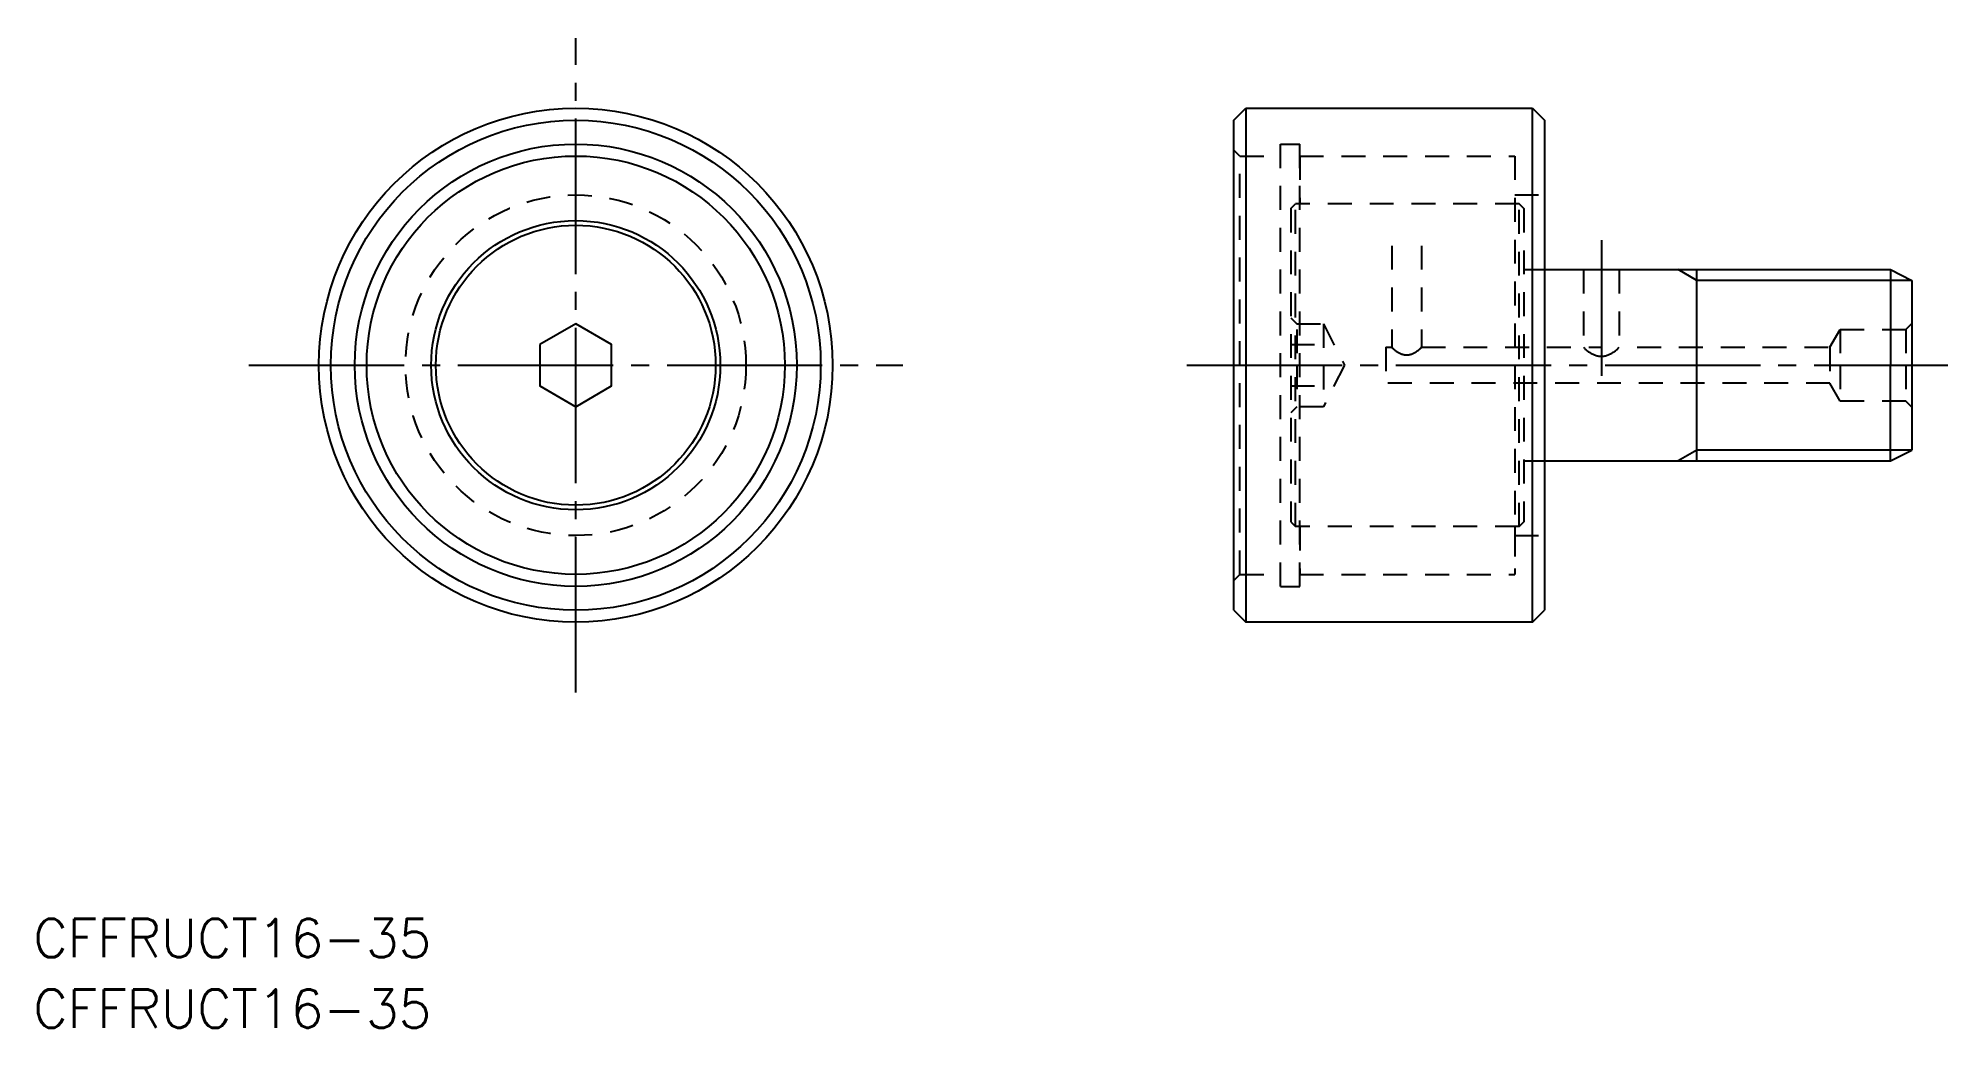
# Model space of a CAD drawing. Extents: x -20 to 140, y 122 to 205.
import ezdxf

# ---------------------------------------------------------------- set-up
doc = ezdxf.new("R2010")
doc.units = 0
doc.linetypes.add('CENTER', pattern=[17.5, 13, -1.5, 1.5, -1.5])
doc.linetypes.add('DASHED', pattern=[3.5, 2, -1.5])
doc.layers.get('0').update_dxf_attribs({"linetype": 'CONTINUOUS'})
doc.layers.add('CENTER', color=1, linetype='CENTER')
doc.styles.get("Standard").update_dxf_attribs({"font": 'txt.shx', "bigfont": '@extfont2.shx'})

msp = doc.modelspace()

# ---------------------------------------------------------------- linework, layer by layer
at = {"color": 7, "linetype": 'CONTINUOUS'}
for p, q in [((80.14, 198.33), (81.14, 199.33)), ((80.14, 157.33), (80.14, 198.33)), ((81.14, 199.33), (105.14, 199.33)), ((81.14, 199.33), (81.14, 156.33)), ((105.14, 199.33), (106.14, 198.33)), ((105.14, 156.33), (105.14, 199.33)), ((106.14, 198.33), (106.14, 157.33)), ((106.14, 185.83), (135.09, 185.83)), ((118.89, 169.83), (118.89, 185.83)), ((135.09, 185.83), (135.09, 177.83)), ((135.09, 185.83), (136.89, 184.93)), ((136.89, 184.93), (136.89, 170.73)), ((135.09, 169.83), (135.09, 177.83)), ((106.14, 169.83), (135.09, 169.83)), ((135.09, 169.83), (136.89, 170.73)), ((80.14, 157.33), (81.14, 156.33)), ((105.14, 156.33), (106.14, 157.33)), ((105.14, 156.33), (81.14, 156.33))]:
    msp.add_line(p, q, dxfattribs=at)
at = {"color": 3, "linetype": 'DASHED'}
for p, q in [((80.64, 195.33), (80.14, 195.83)), ((80.64, 195.33), (84.04, 195.33)), ((80.64, 160.33), (80.64, 195.33)), ((84.04, 196.33), (85.64, 196.33)), ((84.04, 159.33), (84.04, 196.33)), ((85.64, 159.33), (85.64, 196.33)), ((85.64, 195.33), (103.64, 195.33)), ((85.64, 195.33), (85.64, 191.33)), ((85.64, 195.33), (103.64, 195.33)), ((103.64, 195.33), (103.64, 191.33)), ((103.64, 195.33), (103.64, 160.33)), ((103.64, 192.08), (106.14, 192.08)), ((84.89, 190.94), (85.28, 191.33)), ((84.89, 190.94), (84.89, 164.72)), ((85.28, 164.33), (85.28, 191.33)), ((104, 191.33), (85.28, 191.33)), ((104, 191.33), (104.39, 190.94)), ((104, 164.33), (104, 191.33)), ((104.39, 190.94), (104, 191.33)), ((104.39, 190.94), (104.39, 164.72)), ((93.34, 187.83), (93.34, 179.33)), ((95.84, 187.83), (95.84, 179.33)), ((104.39, 185.83), (106.14, 185.83)), ((109.39, 185.83), (109.39, 179.33)), ((112.39, 185.83), (112.39, 179.33)), ((84.89, 181.79), (85.39, 181.29)), ((85.39, 181.29), (87.64, 181.29)), ((85.39, 180.83), (85.39, 177.83)), ((87.64, 181.29), (87.64, 174.36)), ((87.64, 181.29), (89.38, 177.83)), ((130.03, 179.33), (130.89, 180.83)), ((130.89, 180.83), (136.39, 180.83)), ((130.89, 180.83), (130.89, 177.83)), ((136.39, 180.83), (136.89, 181.33)), ((136.39, 180.83), (136.39, 177.83)), ((84.89, 179.56), (87.64, 179.56)), ((92.84, 179.33), (93.34, 179.33)), ((92.84, 179.33), (92.84, 176.33)), ((95.84, 179.33), (110.89, 179.33)), ((113.89, 179.33), (130.03, 179.33)), ((130.03, 179.33), (130.03, 176.33)), ((85.39, 177.83), (85.39, 174.83)), ((89.38, 177.83), (87.64, 174.36)), ((130.89, 177.83), (130.89, 174.83)), ((136.39, 177.83), (136.39, 174.83)), ((84.89, 176.1), (87.64, 176.1)), ((130.03, 176.33), (92.84, 176.33)), ((130.89, 174.83), (130.03, 176.33)), ((85.39, 174.36), (84.89, 173.86)), ((87.64, 174.36), (85.39, 174.36)), ((136.39, 174.83), (130.89, 174.83)), ((136.89, 174.33), (136.39, 174.83)), ((104.39, 169.83), (106.14, 169.83)), ((84.89, 164.72), (85.28, 164.33)), ((104, 164.33), (104.39, 164.72)), ((104.39, 164.72), (104, 164.33)), ((104, 164.33), (85.28, 164.33)), ((85.64, 164.33), (85.64, 160.33)), ((103.64, 164.33), (103.64, 160.33)), ((103.64, 163.58), (106.14, 163.58)), ((80.64, 160.33), (80.14, 159.83)), ((80.64, 160.33), (84.04, 160.33)), ((85.64, 160.33), (103.64, 160.33)), ((85.64, 160.33), (103.64, 160.33)), ((84.04, 159.33), (85.64, 159.33))]:
    msp.add_line(p, q, dxfattribs=at)
at = {"color": 3, "linetype": 'CONTINUOUS'}
for p, q in [((118.89, 184.93), (117.33, 185.83)), ((136.89, 184.93), (118.89, 184.93)), ((118.89, 170.73), (117.33, 169.83)), ((136.89, 170.73), (118.89, 170.73))]:
    msp.add_line(p, q, dxfattribs=at)
at = {"color": 7, "linetype": 'CONTINUOUS'}
msp.add_lwpolyline([(22.04, 179.56), (22.04, 176.1), (25.04, 174.36), (28.04, 176.1), (28.04, 179.56), (25.04, 181.29)], close=True, dxfattribs=at)
at = {"color": 3, "linetype": 'DASHED'}
for points in [[(93.34, 179.33, 0.102225), (94.13, 178.79, 0.199033), (95.06, 178.79, 0.102236), (95.84, 179.33)], [(109.39, 179.33, 0.102225), (110.33, 178.69, 0.199033), (111.45, 178.69, 0.102236), (112.39, 179.33)]]:
    msp.add_lwpolyline(points, format="xyb", dxfattribs=at)
at = {"color": 7, "linetype": 'CONTINUOUS'}
for radius in [21.5, 20.5, 18.5, 17.5, 12.1, 11.71]:
    msp.add_circle((25.04, 177.83), radius, dxfattribs=at)
at = {"color": 3, "linetype": 'DASHED'}
msp.add_circle((25.04, 177.83), 14.25, dxfattribs=at)
at = {"layer": 'CENTER', "color": 1, "linetype": 'CENTER'}
for p, q in [((25.04, 150.46), (25.04, 205.19)), ((110.89, 188.28), (110.89, 176.93)), ((-2.32, 177.83), (52.41, 177.83)), ((76.2, 177.83), (139.89, 177.83))]:
    msp.add_line(p, q, dxfattribs=at)

# ---------------------------------------------------------------- texts
at = {"color": 7, "linetype": 'CONTINUOUS'}
for p in [(-20.37, 128.3), (-20.37, 122.4)]:
    msp.add_text('CFFRUCT16-35', height=3.2, dxfattribs=at).set_placement(p)

doc.saveas('drawing.dxf')
